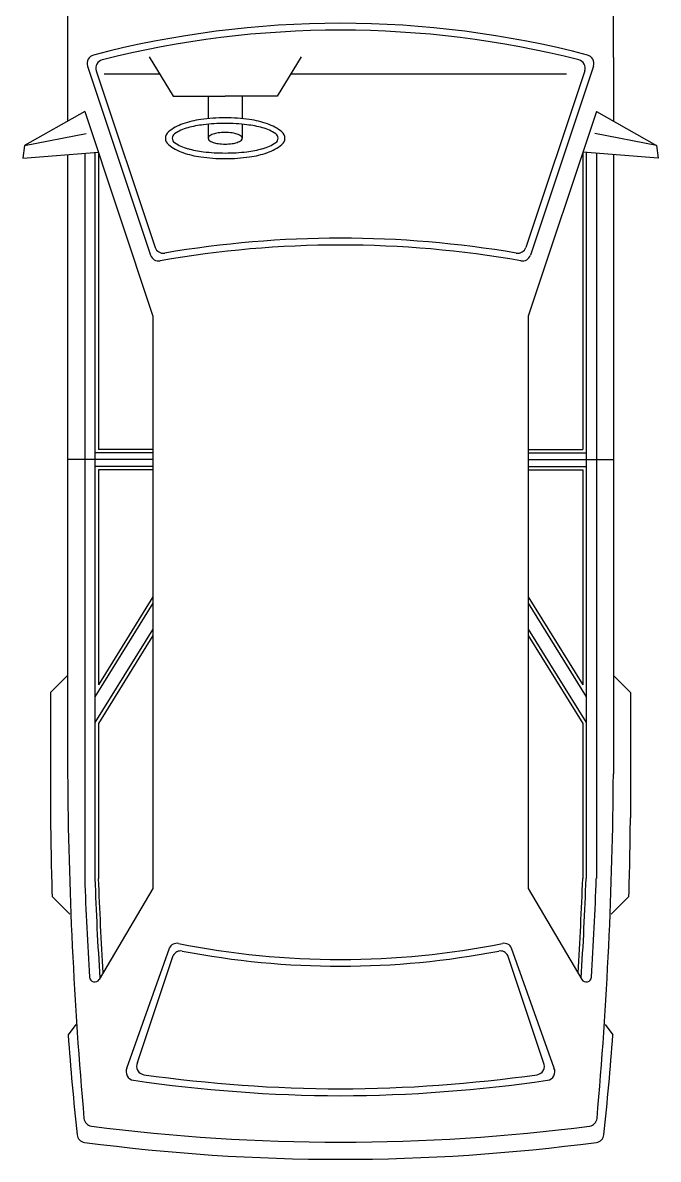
# Model space of a CAD drawing. Extents: x 81.2 to 102.2, y 189 to 198.5.
# Drawn here: x 91.188 to 93.051, y 191.084 to 194.416 of the extents above; entities that cross this region are included whole.
import ezdxf

# ---------------------------------------------------------------- set-up
doc = ezdxf.new("R2010")
doc.units = 0
doc.layers.get('0').update_dxf_attribs({"linetype": 'CONTINUOUS'})

msp = doc.modelspace()

# ---------------------------------------------------------------- linework, layer by layer
for p, q in [((91.3199, 194.314), (91.3199, 194.1276)), ((91.5588, 194.3157), (91.6292, 194.2008)), ((92.0046, 194.3157), (91.9343, 194.2008)), ((92.9199, 194.314), (92.9199, 194.1276)), ((91.3783, 194.2888), (91.563, 193.7345)), ((91.404, 194.2748), (91.5765, 193.7572)), ((92.8357, 194.2748), (92.6632, 193.7572)), ((92.8614, 194.2888), (92.6767, 193.7345)), ((91.4274, 194.2664), (91.589, 194.2664)), ((91.9745, 194.2664), (92.7825, 194.2664)), ((91.6292, 194.2008), (91.7817, 194.2008)), ((91.7317, 194.2008), (91.7317, 194.1345)), ((91.9343, 194.2008), (91.7817, 194.2008)), ((91.8317, 194.2008), (91.8317, 194.1345)), ((91.3699, 194.1559), (91.1939, 194.0562)), ((91.3699, 194.1559), (91.5699, 193.5559)), ((92.8699, 194.1559), (92.6699, 193.5559)), ((92.8699, 194.1559), (93.0458, 194.0562)), ((91.7317, 194.1181), (91.7317, 194.0771)), ((91.8317, 194.1181), (91.8317, 194.0771)), ((91.1939, 194.0562), (91.3742, 194.0914)), ((93.0458, 194.0562), (92.8655, 194.0914)), ((91.1939, 194.0562), (91.1883, 194.0183)), ((93.0458, 194.0562), (93.0514, 194.0183)), ((91.1883, 194.0183), (91.4099, 194.0359)), ((91.3199, 194.0287), (91.3199, 192.214)), ((91.3699, 194.0327), (91.3699, 191.9068)), ((91.3999, 194.0351), (91.3999, 191.9068)), ((91.3999, 194.0351), (91.3999, 192.4395)), ((91.4099, 194.0359), (91.4099, 193.1648)), ((93.0514, 194.0183), (92.8299, 194.0359)), ((92.8299, 194.0359), (92.8299, 193.1648)), ((92.8399, 194.0351), (92.8399, 191.9068)), ((92.8699, 194.0327), (92.8699, 191.9068)), ((92.9199, 194.0287), (92.9199, 192.214)), ((91.5699, 193.5559), (91.5699, 191.8773)), ((92.6699, 193.5559), (92.6699, 191.8773)), ((91.5699, 193.1548), (91.3999, 193.1548)), ((91.5699, 193.1648), (91.4099, 193.1648)), ((92.6699, 193.1648), (92.8299, 193.1648)), ((92.6699, 193.1548), (92.8399, 193.1548)), ((91.5699, 193.1348), (91.3199, 193.1348)), ((91.5699, 193.1148), (91.3999, 193.1148)), ((91.5699, 193.1048), (91.4099, 193.1048)), ((91.4099, 193.1048), (91.4099, 192.4746)), ((92.6699, 193.1348), (92.9199, 193.1348)), ((92.6699, 193.1148), (92.8399, 193.1148)), ((92.6699, 193.1048), (92.8299, 193.1048)), ((92.8299, 193.1048), (92.8299, 192.4746)), ((91.5699, 192.7137), (91.3999, 192.4395)), ((91.5699, 192.7327), (91.4099, 192.4746)), ((92.6699, 192.7327), (92.8299, 192.4746)), ((92.6699, 192.7137), (92.8399, 192.4395)), ((91.5699, 192.6378), (91.3999, 192.3636)), ((92.6699, 192.6378), (92.8399, 192.3636)), ((91.5699, 192.6188), (91.4099, 192.3607)), ((92.6699, 192.6188), (92.8299, 192.3607)), ((91.3199, 192.5021), (91.2699, 192.4521)), ((92.9699, 192.4521), (92.9199, 192.5021)), ((91.2699, 192.4521), (91.2699, 192.0846)), ((92.9699, 192.4521), (92.9699, 192.0846)), ((91.4099, 192.3607), (91.4099, 191.9068)), ((92.8299, 192.3607), (92.8299, 191.9068)), ((91.5699, 191.8773), (91.4121, 191.6106)), ((92.6699, 191.8773), (92.8276, 191.6106)), ((91.3263, 191.8021), (91.2744, 191.8539)), ((92.9653, 191.8539), (92.9134, 191.8021)), ((91.4939, 191.351), (91.6181, 191.7028)), ((91.5244, 191.3673), (91.6293, 191.6806)), ((92.7153, 191.3673), (92.6104, 191.6806)), ((92.7458, 191.351), (92.6216, 191.7028)), ((91.3439, 191.4791), (91.3211, 191.4482)), ((92.8958, 191.4791), (92.9186, 191.4482))]:
    msp.add_line(p, q)
for centre, radius, start, end in [((106.9601, 194.3828), 15.6404, 175.44272, 180.25209), ((77.2796, 194.3828), 15.6404, 359.74791, 4.55728), ((92.1199, 191.5515), 2.8625, 75.3451, 104.6549), ((92.1199, 191.5515), 2.8425, 75.7797, 104.2203), ((91.402, 194.2967), 0.025, 104.6549, 198.4349), ((91.4277, 194.2827), 0.025, 104.2203, 198.4349), ((92.812, 194.2827), 0.025, 341.5651, 75.7797), ((92.8377, 194.2967), 0.025, 341.5651, 75.3451), ((91.7817, 193.6262), 0.5108, 90, 98.0634), ((91.7817, 193.6262), 0.5108, 81.9366, 90), ((91.7019, 193.9909), 0.1358, 108.8817, 129.5468), ((91.7079, 193.9794), 0.1332, 105.587, 123.959), ((91.75, 193.8506), 0.2841, 98.0634, 108.8817), ((91.7523, 193.8204), 0.2982, 96.5912, 105.587), ((91.7817, 193.5654), 0.555, 90, 96.5912), ((91.7817, 193.5654), 0.555, 83.4088, 90), ((91.8112, 193.8204), 0.2982, 74.413, 83.4088), ((91.8135, 193.8506), 0.2841, 71.1183, 81.9366), ((91.8556, 193.9794), 0.1332, 56.041, 74.413), ((91.8615, 193.9909), 0.1358, 50.4532, 71.1183), ((91.6308, 194.0771), 0.0241, 129.5468, 180), ((91.6308, 194.0771), 0.0241, 180, 230.4532), ((91.6421, 194.0771), 0.0154, 123.959, 180), ((91.6421, 194.0771), 0.0154, 180, 236.041), ((91.7386, 194.0771), 0.00687, 129.5468, 180), ((91.7386, 194.0771), 0.00687, 180, 230.4532), ((91.7589, 194.0525), 0.0388, 108.8817, 129.5468), ((91.7589, 194.1017), 0.0388, 230.4532, 251.1183), ((91.7727, 194.0124), 0.0812, 98.0634, 108.8817), ((91.7817, 193.9483), 0.1459, 90, 98.0634), ((91.7817, 193.9483), 0.1459, 81.9366, 90), ((91.7908, 194.0124), 0.0812, 71.1183, 81.9366), ((91.8045, 194.0525), 0.0388, 50.4532, 71.1183), ((91.8045, 194.1017), 0.0388, 288.8817, 309.5468), ((91.8249, 194.0771), 0.00687, 0, 50.4532), ((91.8249, 194.0771), 0.00687, 309.5468, 0), ((91.9214, 194.0771), 0.0154, 0, 56.041), ((91.9214, 194.0771), 0.0154, 303.959, 0), ((91.9327, 194.0771), 0.0241, 0, 50.4532), ((91.9327, 194.0771), 0.0241, 309.5468, 0), ((91.7019, 194.1633), 0.1358, 230.4532, 251.1183), ((91.7079, 194.1748), 0.1332, 236.041, 254.413), ((91.7523, 194.3338), 0.2982, 254.413, 263.4088), ((91.7817, 194.5888), 0.555, 263.4088, 270), ((91.7727, 194.1418), 0.0812, 251.1183, 261.9366), ((91.7817, 194.206), 0.1459, 261.9366, 270), ((91.7817, 194.206), 0.1459, 270, 278.0634), ((91.7817, 194.5888), 0.555, 270, 276.5912), ((91.7908, 194.1418), 0.0812, 278.0634, 288.8817), ((91.8112, 194.3338), 0.2982, 276.5912, 285.587), ((91.8556, 194.1748), 0.1332, 285.587, 303.959), ((91.8615, 194.1633), 0.1358, 288.8817, 309.5468), ((91.75, 194.3036), 0.2841, 251.1183, 261.9366), ((91.7817, 194.5281), 0.5108, 261.9366, 270), ((91.7817, 194.5281), 0.5108, 270, 278.0634), ((91.8135, 194.3036), 0.2841, 278.0634, 288.8817), ((92.1199, 190.714), 3.07, 80.3354, 99.6646), ((91.6003, 193.7651), 0.025, 198.4349, 279.6646), ((92.1199, 190.714), 3.05, 80.0159, 99.9841), ((92.6394, 193.7651), 0.025, 260.3354, 341.5651), ((91.5867, 193.7424), 0.025, 198.4349, 279.9841), ((92.653, 193.7424), 0.025, 260.0159, 341.5651), ((103.7606, 192.298), 12.4411, 180.38681, 185.04859), ((80.4791, 192.298), 12.4411, 354.95141, 359.61319), ((100.7636, 192.1578), 9.494, 180.44448, 181.83464), ((83.4761, 192.1578), 9.494, 358.16536, 359.55552), ((100.8641, 192.2339), 9.4998, 181.97312, 183.7207), ((100.9281, 192.2345), 9.5339, 181.96959, 183.72894), ((100.7557, 192.2314), 9.3515, 181.98871, 183.68718), ((83.484, 192.2314), 9.3515, 356.31282, 358.01129), ((83.3116, 192.2345), 9.5339, 356.27106, 358.03041), ((83.3757, 192.2339), 9.4998, 356.2793, 358.02688), ((91.6404, 191.6917), 0.025, 79.9614, 153.4349), ((92.12, 194.1106), 2.4411, 258.7753, 269.9973), ((92.1197, 194.1106), 2.4411, 270.0027, 281.2247), ((92.5993, 191.6917), 0.025, 26.5651, 100.0386), ((91.6517, 191.6694), 0.025, 80.2379, 153.4349), ((92.12, 194.094), 2.4444, 259.0564, 269.9974), ((92.1197, 194.094), 2.4444, 270.0026, 280.9436), ((92.588, 191.6694), 0.025, 26.5651, 99.7621), ((91.3992, 191.6183), 0.015, 183.0709, 329.4023), ((92.8405, 191.6183), 0.015, 210.5977, 356.9291), ((100.7636, 192.1568), 9.469, 184.29135, 186.07122), ((83.4761, 192.1568), 9.469, 353.92878, 355.70865), ((91.5163, 191.3398), 0.025, 153.4349, 262.7288), ((91.5468, 191.3561), 0.025, 153.4349, 263.0173), ((92.6929, 191.3561), 0.025, 276.9827, 26.5651), ((92.7234, 191.3398), 0.025, 277.2712, 26.5651), ((92.1436, 195.6669), 4.3973, 261.7564, 269.6906), ((92.1435, 195.6171), 4.3275, 262.0339, 269.687), ((92.0962, 195.6171), 4.3275, 270.313, 277.9661), ((92.0961, 195.6669), 4.3973, 270.3094, 278.2436), ((91.3927, 191.2057), 0.025, 185.7952, 262.5726), ((92.1199, 196.7835), 5.65, 262.5726, 277.4274), ((92.847, 191.2057), 0.025, 277.4274, 354.2048), ((91.3725, 191.1579), 0.025, 186.0712, 262.433), ((92.8672, 191.1579), 0.025, 277.567, 353.9288), ((92.1199, 196.7835), 5.7, 262.433, 277.567)]:
    msp.add_arc(centre, radius, start, end)

doc.saveas('drawing.dxf')
